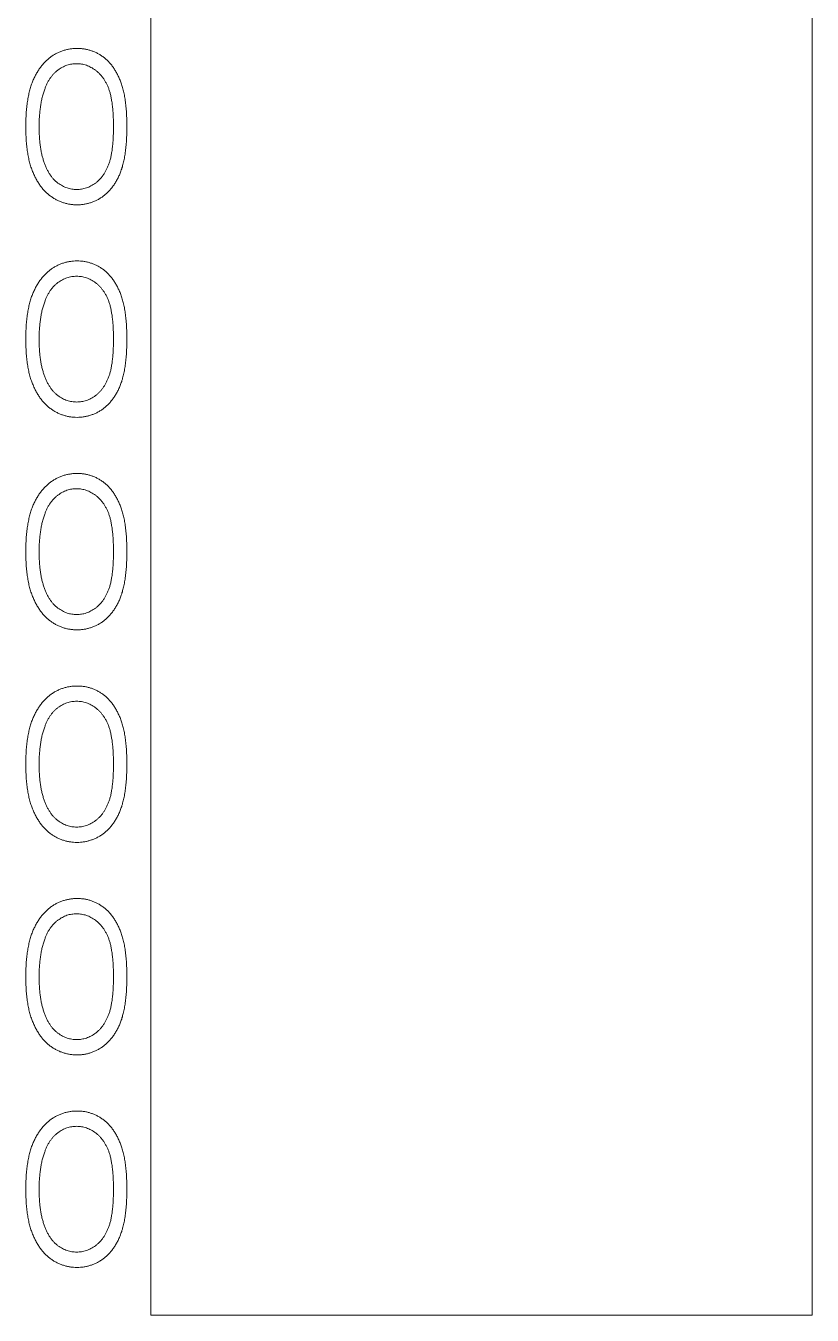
# Model space of a CAD drawing. Header units: millimetres. Extents: x 24.3 to 104.7, y 23.5 to 104.3.
# Drawn here: x 42.64 to 52.04, y 55.38 to 70.79 of the extents above; entities that cross this region are included whole.
import ezdxf

# ---------------------------------------------------------------- set-up
doc = ezdxf.new("R2010")
doc.units = ezdxf.units.MM

msp = doc.modelspace()

# ---------------------------------------------------------------- linework, layer by layer
at = {"color": 7, "linetype": 'Continuous', "lineweight": 15}
for p, q in [((44.136, 86.237), (44.136, 55.379)), ((52.042, 55.379), (52.042, 86.237)), ((44.136, 55.379), (52.042, 55.379))]:
    msp.add_line(p, q, dxfattribs=at)
for points, knots in [([(42.64, 69.586), (42.64, 69.613), (42.641, 69.666), (42.644, 69.743), (42.651, 69.816), (42.659, 69.885), (42.671, 69.95), (42.684, 70.01), (42.7, 70.067), (42.719, 70.119), (42.74, 70.167), (42.763, 70.212), (42.788, 70.254), (42.814, 70.293), (42.843, 70.329), (42.873, 70.362), (42.906, 70.392), (42.94, 70.419), (42.975, 70.443), (43.012, 70.463), (43.05, 70.48), (43.089, 70.495), (43.129, 70.506), (43.17, 70.513), (43.211, 70.519), (43.239, 70.519), (43.253, 70.519)], [0, 0, 0, 0, 0.06506, 0.12705, 0.185506, 0.240752, 0.292964, 0.342446, 0.388918, 0.432675, 0.474526, 0.51467, 0.553643, 0.591461, 0.627839, 0.663419, 0.698598, 0.733203, 0.767395, 0.800835, 0.834007, 0.866988, 0.899725, 0.932706, 0.966178, 1, 1, 1, 1]), ([(43.253, 70.519), (43.267, 70.519), (43.295, 70.519), (43.336, 70.514), (43.376, 70.506), (43.415, 70.495), (43.453, 70.482), (43.489, 70.465), (43.525, 70.445), (43.56, 70.422), (43.593, 70.396), (43.624, 70.367), (43.653, 70.335), (43.681, 70.299), (43.706, 70.261), (43.73, 70.22), (43.752, 70.176), (43.772, 70.128), (43.79, 70.077), (43.806, 70.021), (43.819, 69.96), (43.829, 69.895), (43.838, 69.824), (43.844, 69.749), (43.847, 69.669), (43.848, 69.614), (43.848, 69.586)], [0, 0, 0, 0, 0.033791, 0.066629, 0.099295, 0.131651, 0.163609, 0.196131, 0.228933, 0.262192, 0.296029, 0.330259, 0.365105, 0.400999, 0.43791, 0.476001, 0.515551, 0.556588, 0.599944, 0.646608, 0.696401, 0.749757, 0.806838, 0.867422, 0.93188, 1, 1, 1, 1]), ([(43.248, 70.337), (43.228, 70.336), (43.189, 70.334), (43.131, 70.32), (43.076, 70.295), (43.032, 70.267), (42.999, 70.241), (42.975, 70.218), (42.953, 70.193), (42.932, 70.165), (42.913, 70.136), (42.896, 70.103), (42.88, 70.068), (42.871, 70.044), (42.867, 70.032)], [0, 0, 0, 0, 0.112802, 0.225203, 0.339663, 0.459731, 0.521784, 0.583969, 0.64821, 0.71391, 0.781027, 0.851466, 0.924059, 1, 1, 1, 1]), ([(43.688, 69.585), (43.688, 69.609), (43.688, 69.655), (43.685, 69.722), (43.681, 69.784), (43.675, 69.842), (43.667, 69.895), (43.658, 69.944), (43.648, 69.989), (43.635, 70.029), (43.62, 70.066), (43.604, 70.101), (43.586, 70.133), (43.567, 70.163), (43.546, 70.19), (43.523, 70.216), (43.499, 70.239), (43.465, 70.266), (43.421, 70.294), (43.365, 70.319), (43.307, 70.334), (43.268, 70.336), (43.248, 70.337)], [0, 0, 0, 0, 0.07296, 0.1416, 0.205587, 0.265332, 0.320634, 0.371501, 0.41848, 0.461394, 0.501833, 0.540509, 0.577889, 0.614316, 0.649702, 0.68457, 0.718634, 0.75236, 0.817631, 0.879708, 0.939958, 1, 1, 1, 1]), ([(42.867, 70.032), (42.861, 70.016), (42.85, 69.984), (42.836, 69.934), (42.825, 69.881), (42.815, 69.827), (42.809, 69.77), (42.803, 69.71), (42.8, 69.648), (42.8, 69.606), (42.799, 69.585)], [0, 0, 0, 0, 0.110588, 0.224542, 0.342503, 0.464324, 0.590756, 0.722227, 0.858843, 1, 1, 1, 1]), ([(43.253, 68.65), (43.239, 68.65), (43.211, 68.651), (43.17, 68.656), (43.129, 68.663), (43.09, 68.675), (43.051, 68.688), (43.013, 68.706), (42.976, 68.726), (42.941, 68.75), (42.907, 68.776), (42.875, 68.806), (42.844, 68.839), (42.816, 68.875), (42.789, 68.914), (42.764, 68.956), (42.742, 69.001), (42.72, 69.05), (42.701, 69.102), (42.684, 69.159), (42.671, 69.219), (42.659, 69.284), (42.651, 69.354), (42.644, 69.427), (42.641, 69.505), (42.64, 69.558), (42.64, 69.586)], [0, 0, 0, 0, 0.033788, 0.067226, 0.099841, 0.132545, 0.16513, 0.198011, 0.23128, 0.265044, 0.299216, 0.334359, 0.369695, 0.406258, 0.443804, 0.482982, 0.523085, 0.565267, 0.609343, 0.656393, 0.705887, 0.758326, 0.813833, 0.872795, 0.934723, 1, 1, 1, 1]), ([(42.799, 69.585), (42.8, 69.563), (42.8, 69.522), (42.803, 69.46), (42.807, 69.402), (42.814, 69.347), (42.822, 69.295), (42.833, 69.245), (42.845, 69.199), (42.859, 69.155), (42.874, 69.115), (42.891, 69.077), (42.91, 69.042), (42.93, 69.01), (42.951, 68.981), (42.974, 68.954), (42.998, 68.93), (43.033, 68.903), (43.077, 68.875), (43.132, 68.85), (43.19, 68.836), (43.229, 68.834), (43.248, 68.833)], [0, 0, 0, 0, 0.065676, 0.128493, 0.188147, 0.245074, 0.299412, 0.350857, 0.399879, 0.446605, 0.491185, 0.533304, 0.573777, 0.612448, 0.649516, 0.685448, 0.720274, 0.754004, 0.819087, 0.880502, 0.940316, 1, 1, 1, 1]), ([(43.248, 68.833), (43.268, 68.834), (43.307, 68.836), (43.365, 68.85), (43.421, 68.875), (43.465, 68.903), (43.499, 68.93), (43.523, 68.953), (43.545, 68.978), (43.566, 69.006), (43.585, 69.036), (43.603, 69.068), (43.619, 69.102), (43.634, 69.139), (43.647, 69.179), (43.658, 69.224), (43.667, 69.273), (43.675, 69.327), (43.681, 69.385), (43.685, 69.448), (43.688, 69.515), (43.688, 69.561), (43.688, 69.585)], [0, 0, 0, 0, 0.060389, 0.120888, 0.182614, 0.247365, 0.281082, 0.314872, 0.349216, 0.384592, 0.421009, 0.45806, 0.496725, 0.537154, 0.580057, 0.627112, 0.678324, 0.733973, 0.793739, 0.857708, 0.926695, 1, 1, 1, 1]), ([(43.848, 69.586), (43.848, 69.557), (43.847, 69.502), (43.844, 69.421), (43.838, 69.345), (43.83, 69.275), (43.82, 69.209), (43.806, 69.148), (43.791, 69.093), (43.774, 69.042), (43.754, 68.995), (43.732, 68.951), (43.708, 68.91), (43.683, 68.872), (43.655, 68.837), (43.625, 68.805), (43.594, 68.775), (43.561, 68.749), (43.526, 68.726), (43.49, 68.705), (43.453, 68.689), (43.415, 68.675), (43.376, 68.664), (43.336, 68.656), (43.295, 68.651), (43.267, 68.65), (43.253, 68.65)], [0, 0, 0, 0, 0.0685939, 0.1332446, 0.1943105, 0.2512765, 0.3045101, 0.354231, 0.4004762, 0.4434059, 0.4840096, 0.5232466, 0.5610363, 0.5978937, 0.6335116, 0.6685002, 0.7028753, 0.7370646, 0.7706721, 0.8035672, 0.8361831, 0.8684617, 0.9008476, 0.9334672, 0.9662579, 1, 1, 1, 1]), ([(42.64, 67.046), (42.64, 67.073), (42.641, 67.126), (42.644, 67.203), (42.651, 67.276), (42.659, 67.345), (42.671, 67.41), (42.684, 67.47), (42.7, 67.527), (42.719, 67.579), (42.74, 67.627), (42.763, 67.672), (42.788, 67.714), (42.814, 67.753), (42.843, 67.789), (42.873, 67.822), (42.906, 67.852), (42.94, 67.879), (42.975, 67.903), (43.012, 67.923), (43.05, 67.94), (43.089, 67.955), (43.129, 67.966), (43.17, 67.973), (43.211, 67.979), (43.239, 67.979), (43.253, 67.979)], [0, 0, 0, 0, 0.06506, 0.12705, 0.185506, 0.240752, 0.292964, 0.342446, 0.388918, 0.432675, 0.474526, 0.51467, 0.553643, 0.591461, 0.627839, 0.663419, 0.698598, 0.733203, 0.767395, 0.800835, 0.834007, 0.866988, 0.899725, 0.932706, 0.966178, 1, 1, 1, 1]), ([(43.253, 67.979), (43.267, 67.979), (43.295, 67.979), (43.336, 67.974), (43.376, 67.966), (43.415, 67.955), (43.453, 67.942), (43.489, 67.925), (43.525, 67.905), (43.56, 67.882), (43.593, 67.856), (43.624, 67.827), (43.653, 67.795), (43.681, 67.759), (43.706, 67.721), (43.73, 67.68), (43.752, 67.636), (43.772, 67.588), (43.79, 67.537), (43.806, 67.481), (43.819, 67.42), (43.829, 67.355), (43.838, 67.284), (43.844, 67.209), (43.847, 67.129), (43.848, 67.074), (43.848, 67.046)], [0, 0, 0, 0, 0.033791, 0.066629, 0.099295, 0.131651, 0.163609, 0.196131, 0.228933, 0.262192, 0.296029, 0.330259, 0.365105, 0.400999, 0.43791, 0.476001, 0.515551, 0.556588, 0.599944, 0.646608, 0.696401, 0.749757, 0.806838, 0.867422, 0.93188, 1, 1, 1, 1]), ([(43.248, 67.797), (43.228, 67.796), (43.189, 67.794), (43.131, 67.78), (43.076, 67.755), (43.032, 67.727), (42.999, 67.701), (42.975, 67.678), (42.953, 67.653), (42.932, 67.625), (42.913, 67.596), (42.896, 67.563), (42.88, 67.528), (42.871, 67.504), (42.867, 67.492)], [0, 0, 0, 0, 0.112802, 0.225203, 0.339663, 0.459731, 0.521784, 0.583969, 0.64821, 0.71391, 0.781027, 0.851466, 0.924059, 1, 1, 1, 1]), ([(43.688, 67.045), (43.688, 67.069), (43.688, 67.115), (43.685, 67.182), (43.681, 67.244), (43.675, 67.302), (43.667, 67.355), (43.658, 67.404), (43.648, 67.449), (43.635, 67.489), (43.62, 67.526), (43.604, 67.561), (43.586, 67.593), (43.567, 67.623), (43.546, 67.65), (43.523, 67.676), (43.499, 67.699), (43.465, 67.726), (43.421, 67.754), (43.365, 67.779), (43.307, 67.794), (43.268, 67.796), (43.248, 67.797)], [0, 0, 0, 0, 0.07296, 0.1416, 0.205587, 0.265332, 0.320634, 0.371501, 0.41848, 0.461394, 0.501833, 0.540509, 0.577889, 0.614316, 0.649702, 0.68457, 0.718634, 0.75236, 0.817631, 0.879708, 0.939958, 1, 1, 1, 1]), ([(42.867, 67.492), (42.861, 67.476), (42.85, 67.444), (42.836, 67.394), (42.825, 67.341), (42.815, 67.287), (42.809, 67.23), (42.803, 67.17), (42.8, 67.108), (42.8, 67.066), (42.799, 67.045)], [0, 0, 0, 0, 0.110588, 0.224542, 0.342503, 0.464324, 0.590756, 0.722227, 0.858843, 1, 1, 1, 1]), ([(43.253, 66.11), (43.239, 66.11), (43.211, 66.111), (43.17, 66.116), (43.129, 66.123), (43.09, 66.135), (43.051, 66.148), (43.013, 66.166), (42.976, 66.186), (42.941, 66.21), (42.907, 66.236), (42.875, 66.266), (42.844, 66.299), (42.816, 66.335), (42.789, 66.374), (42.764, 66.416), (42.742, 66.461), (42.72, 66.51), (42.701, 66.562), (42.684, 66.619), (42.671, 66.679), (42.659, 66.744), (42.651, 66.814), (42.644, 66.887), (42.641, 66.965), (42.64, 67.018), (42.64, 67.046)], [0, 0, 0, 0, 0.033788, 0.067226, 0.099841, 0.132545, 0.16513, 0.198011, 0.23128, 0.265044, 0.299216, 0.334359, 0.369695, 0.406258, 0.443804, 0.482982, 0.523085, 0.565267, 0.609343, 0.656393, 0.705887, 0.758326, 0.813833, 0.872795, 0.934723, 1, 1, 1, 1]), ([(42.799, 67.045), (42.8, 67.023), (42.8, 66.982), (42.803, 66.92), (42.807, 66.862), (42.814, 66.807), (42.822, 66.755), (42.833, 66.705), (42.845, 66.659), (42.859, 66.615), (42.874, 66.575), (42.891, 66.537), (42.91, 66.502), (42.93, 66.47), (42.951, 66.441), (42.974, 66.414), (42.998, 66.39), (43.033, 66.363), (43.077, 66.335), (43.132, 66.31), (43.19, 66.296), (43.229, 66.294), (43.248, 66.293)], [0, 0, 0, 0, 0.065676, 0.128493, 0.188147, 0.245074, 0.299412, 0.350857, 0.399879, 0.446605, 0.491185, 0.533304, 0.573777, 0.612448, 0.649516, 0.685448, 0.720274, 0.754004, 0.819087, 0.880502, 0.940316, 1, 1, 1, 1]), ([(43.248, 66.293), (43.268, 66.294), (43.307, 66.296), (43.365, 66.31), (43.421, 66.335), (43.465, 66.363), (43.499, 66.39), (43.523, 66.413), (43.545, 66.438), (43.566, 66.466), (43.585, 66.496), (43.603, 66.528), (43.619, 66.562), (43.634, 66.599), (43.647, 66.639), (43.658, 66.684), (43.667, 66.733), (43.675, 66.787), (43.681, 66.845), (43.685, 66.908), (43.688, 66.975), (43.688, 67.021), (43.688, 67.045)], [0, 0, 0, 0, 0.060389, 0.120888, 0.182614, 0.247365, 0.281082, 0.314872, 0.349216, 0.384592, 0.421009, 0.45806, 0.496725, 0.537154, 0.580057, 0.627112, 0.678324, 0.733973, 0.793739, 0.857708, 0.926695, 1, 1, 1, 1]), ([(43.848, 67.046), (43.848, 67.017), (43.847, 66.962), (43.844, 66.881), (43.838, 66.805), (43.83, 66.735), (43.82, 66.669), (43.806, 66.608), (43.791, 66.553), (43.774, 66.502), (43.754, 66.455), (43.732, 66.411), (43.708, 66.37), (43.683, 66.332), (43.655, 66.297), (43.625, 66.265), (43.594, 66.235), (43.561, 66.209), (43.526, 66.186), (43.49, 66.165), (43.453, 66.149), (43.415, 66.135), (43.376, 66.124), (43.336, 66.116), (43.295, 66.111), (43.267, 66.11), (43.253, 66.11)], [0, 0, 0, 0, 0.0685939, 0.1332446, 0.1943105, 0.2512765, 0.3045101, 0.354231, 0.4004762, 0.4434059, 0.4840096, 0.5232466, 0.5610363, 0.5978937, 0.6335116, 0.6685002, 0.7028753, 0.7370646, 0.7706721, 0.8035672, 0.8361831, 0.8684617, 0.9008476, 0.9334672, 0.9662579, 1, 1, 1, 1]), ([(42.64, 64.506), (42.64, 64.533), (42.641, 64.586), (42.644, 64.663), (42.651, 64.736), (42.659, 64.805), (42.671, 64.87), (42.684, 64.93), (42.7, 64.987), (42.719, 65.039), (42.74, 65.087), (42.763, 65.132), (42.788, 65.174), (42.814, 65.213), (42.843, 65.249), (42.873, 65.282), (42.906, 65.312), (42.94, 65.339), (42.975, 65.363), (43.012, 65.383), (43.05, 65.4), (43.089, 65.415), (43.129, 65.426), (43.17, 65.433), (43.211, 65.439), (43.239, 65.439), (43.253, 65.439)], [0, 0, 0, 0, 0.06506, 0.12705, 0.185506, 0.240752, 0.292964, 0.342446, 0.388918, 0.432675, 0.474526, 0.51467, 0.553643, 0.591461, 0.627839, 0.663419, 0.698598, 0.733203, 0.767395, 0.800835, 0.834007, 0.866988, 0.899725, 0.932706, 0.966178, 1, 1, 1, 1]), ([(43.253, 65.439), (43.267, 65.439), (43.295, 65.439), (43.336, 65.434), (43.376, 65.426), (43.415, 65.415), (43.453, 65.402), (43.489, 65.385), (43.525, 65.365), (43.56, 65.342), (43.593, 65.316), (43.624, 65.287), (43.653, 65.255), (43.681, 65.219), (43.706, 65.181), (43.73, 65.14), (43.752, 65.096), (43.772, 65.048), (43.79, 64.997), (43.806, 64.941), (43.819, 64.88), (43.829, 64.815), (43.838, 64.744), (43.844, 64.669), (43.847, 64.589), (43.848, 64.534), (43.848, 64.506)], [0, 0, 0, 0, 0.033791, 0.066629, 0.099295, 0.131651, 0.163609, 0.196131, 0.228933, 0.262192, 0.296029, 0.330259, 0.365105, 0.400999, 0.43791, 0.476001, 0.515551, 0.556588, 0.599944, 0.646608, 0.696401, 0.749757, 0.806838, 0.867422, 0.93188, 1, 1, 1, 1]), ([(43.248, 65.257), (43.228, 65.256), (43.189, 65.254), (43.131, 65.24), (43.076, 65.215), (43.032, 65.187), (42.999, 65.161), (42.975, 65.138), (42.953, 65.113), (42.932, 65.085), (42.913, 65.056), (42.896, 65.023), (42.88, 64.988), (42.871, 64.964), (42.867, 64.952)], [0, 0, 0, 0, 0.112802, 0.225203, 0.339663, 0.459731, 0.521784, 0.583969, 0.64821, 0.71391, 0.781027, 0.851466, 0.924059, 1, 1, 1, 1]), ([(43.688, 64.505), (43.688, 64.529), (43.688, 64.575), (43.685, 64.642), (43.681, 64.704), (43.675, 64.762), (43.667, 64.815), (43.658, 64.864), (43.648, 64.909), (43.635, 64.949), (43.62, 64.986), (43.604, 65.021), (43.586, 65.053), (43.567, 65.083), (43.546, 65.11), (43.523, 65.136), (43.499, 65.159), (43.465, 65.186), (43.421, 65.214), (43.365, 65.239), (43.307, 65.254), (43.268, 65.256), (43.248, 65.257)], [0, 0, 0, 0, 0.07296, 0.1416, 0.205587, 0.265332, 0.320634, 0.371501, 0.41848, 0.461394, 0.501833, 0.540509, 0.577889, 0.614316, 0.649702, 0.68457, 0.718634, 0.75236, 0.817631, 0.879708, 0.939958, 1, 1, 1, 1]), ([(42.867, 64.952), (42.861, 64.936), (42.85, 64.904), (42.836, 64.854), (42.825, 64.801), (42.815, 64.747), (42.809, 64.69), (42.803, 64.63), (42.8, 64.568), (42.8, 64.526), (42.799, 64.505)], [0, 0, 0, 0, 0.110588, 0.224542, 0.342503, 0.464324, 0.590756, 0.722227, 0.858843, 1, 1, 1, 1]), ([(43.253, 63.57), (43.239, 63.57), (43.211, 63.571), (43.17, 63.576), (43.129, 63.583), (43.09, 63.595), (43.051, 63.608), (43.013, 63.626), (42.976, 63.646), (42.941, 63.67), (42.907, 63.696), (42.875, 63.726), (42.844, 63.759), (42.816, 63.795), (42.789, 63.834), (42.764, 63.876), (42.742, 63.921), (42.72, 63.97), (42.701, 64.022), (42.684, 64.079), (42.671, 64.139), (42.659, 64.204), (42.651, 64.274), (42.644, 64.347), (42.641, 64.425), (42.64, 64.478), (42.64, 64.506)], [0, 0, 0, 0, 0.033788, 0.067226, 0.099841, 0.132545, 0.16513, 0.198011, 0.23128, 0.265044, 0.299216, 0.334359, 0.369695, 0.406258, 0.443804, 0.482982, 0.523085, 0.565267, 0.609343, 0.656393, 0.705887, 0.758326, 0.813833, 0.872795, 0.934723, 1, 1, 1, 1]), ([(42.799, 64.505), (42.8, 64.483), (42.8, 64.442), (42.803, 64.38), (42.807, 64.322), (42.814, 64.267), (42.822, 64.215), (42.833, 64.165), (42.845, 64.119), (42.859, 64.075), (42.874, 64.035), (42.891, 63.997), (42.91, 63.962), (42.93, 63.93), (42.951, 63.901), (42.974, 63.874), (42.998, 63.85), (43.033, 63.823), (43.077, 63.795), (43.132, 63.77), (43.19, 63.756), (43.229, 63.754), (43.248, 63.753)], [0, 0, 0, 0, 0.065676, 0.128493, 0.188147, 0.245074, 0.299412, 0.350857, 0.399879, 0.446605, 0.491185, 0.533304, 0.573777, 0.612448, 0.649516, 0.685448, 0.720274, 0.754004, 0.819087, 0.880502, 0.940316, 1, 1, 1, 1]), ([(43.248, 63.753), (43.268, 63.754), (43.307, 63.756), (43.365, 63.77), (43.421, 63.795), (43.465, 63.823), (43.499, 63.85), (43.523, 63.873), (43.545, 63.898), (43.566, 63.926), (43.585, 63.956), (43.603, 63.988), (43.619, 64.022), (43.634, 64.059), (43.647, 64.099), (43.658, 64.144), (43.667, 64.193), (43.675, 64.247), (43.681, 64.305), (43.685, 64.368), (43.688, 64.435), (43.688, 64.481), (43.688, 64.505)], [0, 0, 0, 0, 0.060389, 0.120888, 0.182614, 0.247365, 0.281082, 0.314872, 0.349216, 0.384592, 0.421009, 0.45806, 0.496725, 0.537154, 0.580057, 0.627112, 0.678324, 0.733973, 0.793739, 0.857708, 0.926695, 1, 1, 1, 1]), ([(43.848, 64.506), (43.848, 64.477), (43.847, 64.422), (43.844, 64.341), (43.838, 64.265), (43.83, 64.195), (43.82, 64.129), (43.806, 64.068), (43.791, 64.013), (43.774, 63.962), (43.754, 63.915), (43.732, 63.871), (43.708, 63.83), (43.683, 63.792), (43.655, 63.757), (43.625, 63.725), (43.594, 63.695), (43.561, 63.669), (43.526, 63.646), (43.49, 63.625), (43.453, 63.609), (43.415, 63.595), (43.376, 63.584), (43.336, 63.576), (43.295, 63.571), (43.267, 63.57), (43.253, 63.57)], [0, 0, 0, 0, 0.068594, 0.133245, 0.19431, 0.251276, 0.30451, 0.354231, 0.400476, 0.443406, 0.48401, 0.523247, 0.561036, 0.597894, 0.633512, 0.6685, 0.702875, 0.737065, 0.770672, 0.803567, 0.836183, 0.868462, 0.900848, 0.933467, 0.966258, 1, 1, 1, 1]), ([(42.64, 61.966), (42.64, 61.993), (42.641, 62.046), (42.644, 62.123), (42.651, 62.196), (42.659, 62.265), (42.671, 62.33), (42.684, 62.39), (42.7, 62.447), (42.719, 62.499), (42.74, 62.547), (42.763, 62.592), (42.788, 62.634), (42.814, 62.673), (42.843, 62.709), (42.873, 62.742), (42.906, 62.772), (42.94, 62.799), (42.975, 62.823), (43.012, 62.843), (43.05, 62.86), (43.089, 62.875), (43.129, 62.886), (43.17, 62.893), (43.211, 62.899), (43.239, 62.899), (43.253, 62.899)], [0, 0, 0, 0, 0.06506, 0.12705, 0.185506, 0.240752, 0.292964, 0.342446, 0.388918, 0.432675, 0.474526, 0.51467, 0.553643, 0.591461, 0.627839, 0.663419, 0.698598, 0.733203, 0.767395, 0.800835, 0.834007, 0.866988, 0.899725, 0.932706, 0.966178, 1, 1, 1, 1]), ([(43.253, 62.899), (43.267, 62.899), (43.295, 62.899), (43.336, 62.894), (43.376, 62.886), (43.415, 62.875), (43.453, 62.862), (43.489, 62.845), (43.525, 62.825), (43.56, 62.802), (43.593, 62.776), (43.624, 62.747), (43.653, 62.715), (43.681, 62.679), (43.706, 62.641), (43.73, 62.6), (43.752, 62.556), (43.772, 62.508), (43.79, 62.457), (43.806, 62.401), (43.819, 62.34), (43.829, 62.275), (43.838, 62.204), (43.844, 62.129), (43.847, 62.049), (43.848, 61.994), (43.848, 61.966)], [0, 0, 0, 0, 0.033791, 0.066629, 0.099295, 0.131651, 0.163609, 0.196131, 0.228933, 0.262192, 0.296029, 0.330259, 0.365105, 0.400999, 0.43791, 0.476001, 0.515551, 0.556588, 0.599944, 0.646608, 0.696401, 0.749757, 0.806838, 0.867422, 0.93188, 1, 1, 1, 1]), ([(43.248, 62.717), (43.228, 62.716), (43.189, 62.714), (43.131, 62.7), (43.076, 62.675), (43.032, 62.647), (42.999, 62.621), (42.975, 62.598), (42.953, 62.573), (42.932, 62.545), (42.913, 62.516), (42.896, 62.483), (42.88, 62.448), (42.871, 62.424), (42.867, 62.412)], [0, 0, 0, 0, 0.112802, 0.225203, 0.339663, 0.459731, 0.521784, 0.583969, 0.64821, 0.71391, 0.781027, 0.851466, 0.924059, 1, 1, 1, 1]), ([(43.688, 61.965), (43.688, 61.989), (43.688, 62.035), (43.685, 62.102), (43.681, 62.164), (43.675, 62.222), (43.667, 62.275), (43.658, 62.324), (43.648, 62.369), (43.635, 62.409), (43.62, 62.446), (43.604, 62.481), (43.586, 62.513), (43.567, 62.543), (43.546, 62.57), (43.523, 62.596), (43.499, 62.619), (43.465, 62.646), (43.421, 62.674), (43.365, 62.699), (43.307, 62.714), (43.268, 62.716), (43.248, 62.717)], [0, 0, 0, 0, 0.07296, 0.1416, 0.205587, 0.265332, 0.320634, 0.371501, 0.41848, 0.461394, 0.501833, 0.540509, 0.577889, 0.614316, 0.649702, 0.68457, 0.718634, 0.75236, 0.817631, 0.879708, 0.939958, 1, 1, 1, 1]), ([(42.867, 62.412), (42.861, 62.396), (42.85, 62.364), (42.836, 62.314), (42.825, 62.261), (42.815, 62.207), (42.809, 62.15), (42.803, 62.09), (42.8, 62.028), (42.8, 61.986), (42.799, 61.965)], [0, 0, 0, 0, 0.110588, 0.224542, 0.342503, 0.464324, 0.590756, 0.722227, 0.858843, 1, 1, 1, 1]), ([(43.253, 61.03), (43.239, 61.03), (43.211, 61.031), (43.17, 61.036), (43.129, 61.043), (43.09, 61.055), (43.051, 61.068), (43.013, 61.086), (42.976, 61.106), (42.941, 61.13), (42.907, 61.156), (42.875, 61.186), (42.844, 61.219), (42.816, 61.255), (42.789, 61.294), (42.764, 61.336), (42.742, 61.381), (42.72, 61.43), (42.701, 61.482), (42.684, 61.539), (42.671, 61.599), (42.659, 61.664), (42.651, 61.734), (42.644, 61.807), (42.641, 61.885), (42.64, 61.938), (42.64, 61.966)], [0, 0, 0, 0, 0.033788, 0.067226, 0.099841, 0.132545, 0.16513, 0.198011, 0.23128, 0.265044, 0.299216, 0.334359, 0.369695, 0.406258, 0.443804, 0.482982, 0.523085, 0.565267, 0.609343, 0.656393, 0.705887, 0.758326, 0.813833, 0.872795, 0.934723, 1, 1, 1, 1]), ([(42.799, 61.965), (42.8, 61.943), (42.8, 61.902), (42.803, 61.84), (42.807, 61.782), (42.814, 61.727), (42.822, 61.675), (42.833, 61.625), (42.845, 61.579), (42.859, 61.535), (42.874, 61.495), (42.891, 61.457), (42.91, 61.422), (42.93, 61.39), (42.951, 61.361), (42.974, 61.334), (42.998, 61.31), (43.033, 61.283), (43.077, 61.255), (43.132, 61.23), (43.19, 61.216), (43.229, 61.214), (43.248, 61.213)], [0, 0, 0, 0, 0.065676, 0.128493, 0.188147, 0.245074, 0.299412, 0.350857, 0.399879, 0.446605, 0.491185, 0.533304, 0.573777, 0.612448, 0.649516, 0.685448, 0.720274, 0.754004, 0.819087, 0.880502, 0.940316, 1, 1, 1, 1]), ([(43.248, 61.213), (43.268, 61.214), (43.307, 61.216), (43.365, 61.23), (43.421, 61.255), (43.465, 61.283), (43.499, 61.31), (43.523, 61.333), (43.545, 61.358), (43.566, 61.386), (43.585, 61.416), (43.603, 61.448), (43.619, 61.482), (43.634, 61.519), (43.647, 61.559), (43.658, 61.604), (43.667, 61.653), (43.675, 61.707), (43.681, 61.765), (43.685, 61.828), (43.688, 61.895), (43.688, 61.941), (43.688, 61.965)], [0, 0, 0, 0, 0.060389, 0.120888, 0.182614, 0.247365, 0.281082, 0.314872, 0.349216, 0.384592, 0.421009, 0.45806, 0.496725, 0.537154, 0.580057, 0.627112, 0.678324, 0.733973, 0.793739, 0.857708, 0.926695, 1, 1, 1, 1]), ([(43.848, 61.966), (43.848, 61.937), (43.847, 61.882), (43.844, 61.801), (43.838, 61.725), (43.83, 61.655), (43.82, 61.589), (43.806, 61.528), (43.791, 61.473), (43.774, 61.422), (43.754, 61.375), (43.732, 61.331), (43.708, 61.29), (43.683, 61.252), (43.655, 61.217), (43.625, 61.185), (43.594, 61.155), (43.561, 61.129), (43.526, 61.106), (43.49, 61.085), (43.453, 61.069), (43.415, 61.055), (43.376, 61.044), (43.336, 61.036), (43.295, 61.031), (43.267, 61.03), (43.253, 61.03)], [0, 0, 0, 0, 0.068594, 0.133245, 0.19431, 0.251276, 0.30451, 0.354231, 0.400476, 0.443406, 0.48401, 0.523247, 0.561036, 0.597894, 0.633512, 0.6685, 0.702875, 0.737065, 0.770672, 0.803567, 0.836183, 0.868462, 0.900848, 0.933467, 0.966258, 1, 1, 1, 1]), ([(42.64, 59.426), (42.64, 59.453), (42.641, 59.506), (42.644, 59.583), (42.651, 59.656), (42.659, 59.725), (42.671, 59.79), (42.684, 59.85), (42.7, 59.907), (42.719, 59.959), (42.74, 60.007), (42.763, 60.052), (42.788, 60.094), (42.814, 60.133), (42.843, 60.169), (42.873, 60.202), (42.906, 60.232), (42.94, 60.259), (42.975, 60.283), (43.012, 60.303), (43.05, 60.32), (43.089, 60.335), (43.129, 60.346), (43.17, 60.353), (43.211, 60.359), (43.239, 60.359), (43.253, 60.359)], [0, 0, 0, 0, 0.06506, 0.12705, 0.185506, 0.240752, 0.292964, 0.342446, 0.388918, 0.432675, 0.474526, 0.51467, 0.553643, 0.591461, 0.627839, 0.663419, 0.698598, 0.733203, 0.767395, 0.800835, 0.834007, 0.866988, 0.899725, 0.932706, 0.966178, 1, 1, 1, 1]), ([(43.253, 60.359), (43.267, 60.359), (43.295, 60.359), (43.336, 60.354), (43.376, 60.346), (43.415, 60.335), (43.453, 60.322), (43.489, 60.305), (43.525, 60.285), (43.56, 60.262), (43.593, 60.236), (43.624, 60.207), (43.653, 60.175), (43.681, 60.139), (43.706, 60.101), (43.73, 60.06), (43.752, 60.016), (43.772, 59.968), (43.79, 59.917), (43.806, 59.861), (43.819, 59.8), (43.829, 59.735), (43.838, 59.664), (43.844, 59.589), (43.847, 59.509), (43.848, 59.454), (43.848, 59.426)], [0, 0, 0, 0, 0.033791, 0.066629, 0.099295, 0.131651, 0.163609, 0.196131, 0.228933, 0.262192, 0.296029, 0.330259, 0.365105, 0.400999, 0.43791, 0.476001, 0.515551, 0.556588, 0.599944, 0.646608, 0.696401, 0.749757, 0.806838, 0.867422, 0.93188, 1, 1, 1, 1]), ([(43.248, 60.177), (43.228, 60.176), (43.189, 60.174), (43.131, 60.16), (43.076, 60.135), (43.032, 60.107), (42.999, 60.081), (42.975, 60.058), (42.953, 60.033), (42.932, 60.005), (42.913, 59.976), (42.896, 59.943), (42.88, 59.908), (42.871, 59.884), (42.867, 59.872)], [0, 0, 0, 0, 0.112802, 0.225203, 0.339663, 0.459731, 0.521784, 0.583969, 0.64821, 0.71391, 0.781027, 0.851466, 0.924059, 1, 1, 1, 1]), ([(43.688, 59.425), (43.688, 59.449), (43.688, 59.495), (43.685, 59.562), (43.681, 59.624), (43.675, 59.682), (43.667, 59.735), (43.658, 59.784), (43.648, 59.829), (43.635, 59.869), (43.62, 59.906), (43.604, 59.941), (43.586, 59.973), (43.567, 60.003), (43.546, 60.03), (43.523, 60.056), (43.499, 60.079), (43.465, 60.106), (43.421, 60.134), (43.365, 60.159), (43.307, 60.174), (43.268, 60.176), (43.248, 60.177)], [0, 0, 0, 0, 0.07296, 0.1416, 0.205587, 0.265332, 0.320634, 0.371501, 0.41848, 0.461394, 0.501833, 0.540509, 0.577889, 0.614316, 0.649702, 0.68457, 0.718634, 0.75236, 0.817631, 0.879708, 0.939958, 1, 1, 1, 1]), ([(42.867, 59.872), (42.861, 59.856), (42.85, 59.824), (42.836, 59.774), (42.825, 59.721), (42.815, 59.667), (42.809, 59.61), (42.803, 59.55), (42.8, 59.488), (42.8, 59.446), (42.799, 59.425)], [0, 0, 0, 0, 0.110588, 0.224542, 0.342503, 0.464324, 0.590756, 0.722227, 0.858843, 1, 1, 1, 1]), ([(43.253, 58.49), (43.239, 58.49), (43.211, 58.491), (43.17, 58.496), (43.129, 58.503), (43.09, 58.515), (43.051, 58.528), (43.013, 58.546), (42.976, 58.566), (42.941, 58.59), (42.907, 58.616), (42.875, 58.646), (42.844, 58.679), (42.816, 58.715), (42.789, 58.754), (42.764, 58.796), (42.742, 58.841), (42.72, 58.89), (42.701, 58.942), (42.684, 58.999), (42.671, 59.059), (42.659, 59.124), (42.651, 59.194), (42.644, 59.267), (42.641, 59.345), (42.64, 59.398), (42.64, 59.426)], [0, 0, 0, 0, 0.033788, 0.067226, 0.099841, 0.132545, 0.16513, 0.198011, 0.23128, 0.265044, 0.299216, 0.334359, 0.369695, 0.406258, 0.443804, 0.482982, 0.523085, 0.565267, 0.609343, 0.656393, 0.705887, 0.758326, 0.813833, 0.872795, 0.934723, 1, 1, 1, 1]), ([(42.799, 59.425), (42.8, 59.403), (42.8, 59.362), (42.803, 59.3), (42.807, 59.242), (42.814, 59.187), (42.822, 59.135), (42.833, 59.085), (42.845, 59.039), (42.859, 58.995), (42.874, 58.955), (42.891, 58.917), (42.91, 58.882), (42.93, 58.85), (42.951, 58.821), (42.974, 58.794), (42.998, 58.77), (43.033, 58.743), (43.077, 58.715), (43.132, 58.69), (43.19, 58.676), (43.229, 58.674), (43.248, 58.673)], [0, 0, 0, 0, 0.065676, 0.128493, 0.188147, 0.245074, 0.299412, 0.350857, 0.399879, 0.446605, 0.491185, 0.533304, 0.573777, 0.612448, 0.649516, 0.685448, 0.720274, 0.754004, 0.819087, 0.880502, 0.940316, 1, 1, 1, 1]), ([(43.248, 58.673), (43.268, 58.674), (43.307, 58.676), (43.365, 58.69), (43.421, 58.715), (43.465, 58.743), (43.499, 58.77), (43.523, 58.793), (43.545, 58.818), (43.566, 58.846), (43.585, 58.876), (43.603, 58.908), (43.619, 58.942), (43.634, 58.979), (43.647, 59.019), (43.658, 59.064), (43.667, 59.113), (43.675, 59.167), (43.681, 59.225), (43.685, 59.288), (43.688, 59.355), (43.688, 59.401), (43.688, 59.425)], [0, 0, 0, 0, 0.060389, 0.120888, 0.182614, 0.247365, 0.281082, 0.314872, 0.349216, 0.384592, 0.421009, 0.45806, 0.496725, 0.537154, 0.580057, 0.627112, 0.678324, 0.733973, 0.793739, 0.857708, 0.926695, 1, 1, 1, 1]), ([(43.848, 59.426), (43.848, 59.397), (43.847, 59.342), (43.844, 59.261), (43.838, 59.185), (43.83, 59.115), (43.82, 59.049), (43.806, 58.988), (43.791, 58.933), (43.774, 58.882), (43.754, 58.835), (43.732, 58.791), (43.708, 58.75), (43.683, 58.712), (43.655, 58.677), (43.625, 58.645), (43.594, 58.615), (43.561, 58.589), (43.526, 58.566), (43.49, 58.545), (43.453, 58.529), (43.415, 58.515), (43.376, 58.504), (43.336, 58.496), (43.295, 58.491), (43.267, 58.49), (43.253, 58.49)], [0, 0, 0, 0, 0.0685939, 0.1332446, 0.1943105, 0.2512765, 0.3045101, 0.354231, 0.4004762, 0.4434059, 0.4840096, 0.5232466, 0.5610363, 0.5978937, 0.6335116, 0.6685002, 0.7028753, 0.7370646, 0.7706721, 0.8035672, 0.8361831, 0.8684617, 0.9008476, 0.9334672, 0.9662579, 1, 1, 1, 1]), ([(42.64, 56.886), (42.64, 56.913), (42.641, 56.966), (42.644, 57.043), (42.651, 57.116), (42.659, 57.185), (42.671, 57.25), (42.684, 57.31), (42.7, 57.367), (42.719, 57.419), (42.74, 57.467), (42.763, 57.512), (42.788, 57.554), (42.814, 57.593), (42.843, 57.629), (42.873, 57.662), (42.906, 57.692), (42.94, 57.719), (42.975, 57.743), (43.012, 57.763), (43.05, 57.78), (43.089, 57.795), (43.129, 57.806), (43.17, 57.813), (43.211, 57.819), (43.239, 57.819), (43.253, 57.819)], [0, 0, 0, 0, 0.06506, 0.12705, 0.185506, 0.240752, 0.292964, 0.342446, 0.388918, 0.432675, 0.474526, 0.51467, 0.553643, 0.591461, 0.627839, 0.663419, 0.698598, 0.733203, 0.767395, 0.800835, 0.834007, 0.866988, 0.899725, 0.932706, 0.966178, 1, 1, 1, 1]), ([(43.253, 57.819), (43.267, 57.819), (43.295, 57.819), (43.336, 57.814), (43.376, 57.806), (43.415, 57.795), (43.453, 57.782), (43.489, 57.765), (43.525, 57.745), (43.56, 57.722), (43.593, 57.696), (43.624, 57.667), (43.653, 57.635), (43.681, 57.599), (43.706, 57.561), (43.73, 57.52), (43.752, 57.476), (43.772, 57.428), (43.79, 57.377), (43.806, 57.321), (43.819, 57.26), (43.829, 57.195), (43.838, 57.124), (43.844, 57.049), (43.847, 56.969), (43.848, 56.914), (43.848, 56.886)], [0, 0, 0, 0, 0.033791, 0.066629, 0.099295, 0.131651, 0.163609, 0.196131, 0.228933, 0.262192, 0.296029, 0.330259, 0.365105, 0.400999, 0.43791, 0.476001, 0.515551, 0.556588, 0.599944, 0.646608, 0.696401, 0.749757, 0.806838, 0.867422, 0.93188, 1, 1, 1, 1]), ([(43.248, 57.637), (43.228, 57.636), (43.189, 57.634), (43.131, 57.62), (43.076, 57.595), (43.032, 57.567), (42.999, 57.541), (42.975, 57.518), (42.953, 57.493), (42.932, 57.465), (42.913, 57.436), (42.896, 57.403), (42.88, 57.368), (42.871, 57.344), (42.867, 57.332)], [0, 0, 0, 0, 0.112802, 0.225203, 0.339663, 0.459731, 0.521784, 0.583969, 0.64821, 0.71391, 0.781027, 0.851466, 0.924059, 1, 1, 1, 1]), ([(43.688, 56.885), (43.688, 56.909), (43.688, 56.955), (43.685, 57.022), (43.681, 57.084), (43.675, 57.142), (43.667, 57.195), (43.658, 57.244), (43.648, 57.289), (43.635, 57.329), (43.62, 57.366), (43.604, 57.401), (43.586, 57.433), (43.567, 57.463), (43.546, 57.49), (43.523, 57.516), (43.499, 57.539), (43.465, 57.566), (43.421, 57.594), (43.365, 57.619), (43.307, 57.634), (43.268, 57.636), (43.248, 57.637)], [0, 0, 0, 0, 0.07296, 0.1416, 0.205587, 0.265332, 0.320634, 0.371501, 0.41848, 0.461394, 0.501833, 0.540509, 0.577889, 0.614316, 0.649702, 0.68457, 0.718634, 0.75236, 0.817631, 0.879708, 0.939958, 1, 1, 1, 1]), ([(42.867, 57.332), (42.861, 57.316), (42.85, 57.284), (42.836, 57.234), (42.825, 57.181), (42.815, 57.127), (42.809, 57.07), (42.803, 57.01), (42.8, 56.948), (42.8, 56.906), (42.799, 56.885)], [0, 0, 0, 0, 0.110588, 0.224542, 0.342503, 0.464324, 0.590756, 0.722227, 0.858843, 1, 1, 1, 1]), ([(43.253, 55.95), (43.239, 55.95), (43.211, 55.951), (43.17, 55.956), (43.129, 55.963), (43.09, 55.975), (43.051, 55.988), (43.013, 56.006), (42.976, 56.026), (42.941, 56.05), (42.907, 56.076), (42.875, 56.106), (42.844, 56.139), (42.816, 56.175), (42.789, 56.214), (42.764, 56.256), (42.742, 56.301), (42.72, 56.35), (42.701, 56.402), (42.684, 56.459), (42.671, 56.519), (42.659, 56.584), (42.651, 56.654), (42.644, 56.727), (42.641, 56.805), (42.64, 56.858), (42.64, 56.886)], [0, 0, 0, 0, 0.033788, 0.067226, 0.099841, 0.132545, 0.16513, 0.198011, 0.23128, 0.265044, 0.299216, 0.334359, 0.369695, 0.406258, 0.443804, 0.482982, 0.523085, 0.565267, 0.609343, 0.656393, 0.705887, 0.758326, 0.813833, 0.872795, 0.934723, 1, 1, 1, 1]), ([(42.799, 56.885), (42.8, 56.863), (42.8, 56.822), (42.803, 56.76), (42.807, 56.702), (42.814, 56.647), (42.822, 56.595), (42.833, 56.545), (42.845, 56.499), (42.859, 56.455), (42.874, 56.415), (42.891, 56.377), (42.91, 56.342), (42.93, 56.31), (42.951, 56.281), (42.974, 56.254), (42.998, 56.23), (43.033, 56.203), (43.077, 56.175), (43.132, 56.15), (43.19, 56.136), (43.229, 56.134), (43.248, 56.133)], [0, 0, 0, 0, 0.065676, 0.128493, 0.188147, 0.245074, 0.299412, 0.350857, 0.399879, 0.446605, 0.491185, 0.533304, 0.573777, 0.612448, 0.649516, 0.685448, 0.720274, 0.754004, 0.819087, 0.880502, 0.940316, 1, 1, 1, 1]), ([(43.248, 56.133), (43.268, 56.134), (43.307, 56.136), (43.365, 56.15), (43.421, 56.175), (43.465, 56.203), (43.499, 56.23), (43.523, 56.253), (43.545, 56.278), (43.566, 56.306), (43.585, 56.336), (43.603, 56.368), (43.619, 56.402), (43.634, 56.439), (43.647, 56.479), (43.658, 56.524), (43.667, 56.573), (43.675, 56.627), (43.681, 56.685), (43.685, 56.748), (43.688, 56.815), (43.688, 56.861), (43.688, 56.885)], [0, 0, 0, 0, 0.060389, 0.120888, 0.182614, 0.247365, 0.281082, 0.314872, 0.349216, 0.384592, 0.421009, 0.45806, 0.496725, 0.537154, 0.580057, 0.627112, 0.678324, 0.733973, 0.793739, 0.857708, 0.926695, 1, 1, 1, 1]), ([(43.848, 56.886), (43.848, 56.857), (43.847, 56.802), (43.844, 56.721), (43.838, 56.645), (43.83, 56.575), (43.82, 56.509), (43.806, 56.448), (43.791, 56.393), (43.774, 56.342), (43.754, 56.295), (43.732, 56.251), (43.708, 56.21), (43.683, 56.172), (43.655, 56.137), (43.625, 56.105), (43.594, 56.075), (43.561, 56.049), (43.526, 56.026), (43.49, 56.005), (43.453, 55.989), (43.415, 55.975), (43.376, 55.964), (43.336, 55.956), (43.295, 55.951), (43.267, 55.95), (43.253, 55.95)], [0, 0, 0, 0, 0.0685939, 0.1332446, 0.1943105, 0.2512765, 0.3045101, 0.354231, 0.4004762, 0.4434059, 0.4840096, 0.5232466, 0.5610363, 0.5978937, 0.6335116, 0.6685002, 0.7028753, 0.7370646, 0.7706721, 0.8035672, 0.8361831, 0.8684617, 0.9008476, 0.9334672, 0.9662579, 1, 1, 1, 1])]:
    msp.add_open_spline(points, degree=3, knots=knots, dxfattribs=at)

doc.saveas('drawing.dxf')
